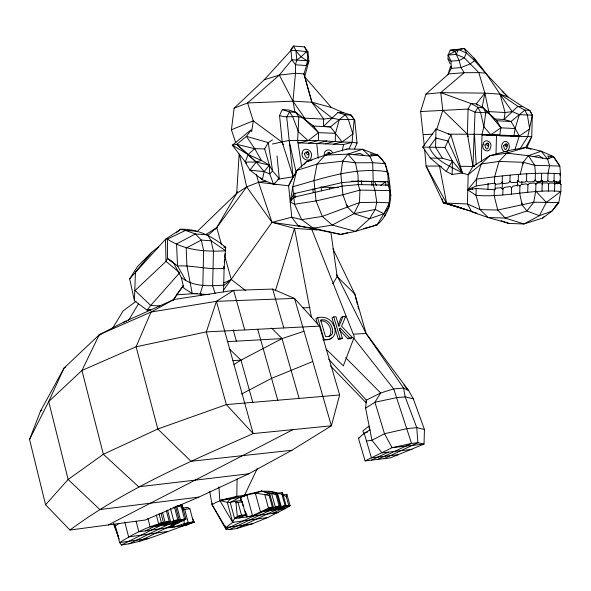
<?xml version="1.0" encoding="UTF-8"?>
<svg xmlns="http://www.w3.org/2000/svg" width="591" height="591" viewBox="0 0 591 591"><rect width="100%" height="100%" fill="white"/><g stroke="black" fill="none" stroke-linecap="round" stroke-linejoin="round"><path stroke-width="0.89" d="M324.341 155.234C323.114 149.966 330.568 147.676 332.556 152.685M326.594 155.3C325.744 152.677 330.28 151.296 330.598 154.052M436.003 128.986L422.75 147.093L430.307 158.063L446.198 171.434L452.115 174.463L462.421 173.03L450.896 134.874L436.003 128.986L435.567 147.292L442.363 158.255L452.447 161.084L462.421 173.03L468.161 174.773L481.2 163.958L489.806 155.699L510.905 150.092L526.005 147.418L541.171 151.178L553.494 156.6L559.84 166.064L560.467 173.769L560.061 182.634L559.529 182.094L560.275 180.58L559.359 181.925L554.853 181.829L554.018 180.447L554.21 173.614M237.109 478.887L236.777 496.979L237.021 496.337C250.606 495.014 262.847 487.922 276.558 492.938L280.297 506.361L273.397 510.129L281.272 506.576L285.084 505.608L286.199 505.911L282.461 492.532L277.526 493.167L268.211 491.446L269.991 491.904M450.143 63.917L448.022 59.026L448.111 55.037L450.209 50.25L464.4 48.514C484.095 66.414 496.329 90.637 512.353 111.603L519.326 114.654L532.321 115.171L531.745 136.647L526.507 148.393M481.384 161.653L482.012 134.342L483.866 126.718L485.728 112.563L483.209 107.688L476.25 103.868L471.027 103.551L440.76 92.647L425.971 94.095L420.6 111.551L424.249 145.401M223.538 291.991L224.107 268.24L225.681 247.311C212.952 236.769 197.593 228.643 180.669 229.256L165.517 239.252L129.665 278.834L134.416 300.745L147.093 310.194L150.779 310.098M197.032 231.65L236.695 193.338L246.683 186.904L258.526 182.279L288.622 185.773L296.763 170.43L306.618 161.55L325.176 155.108L347.116 149.006L362.446 149.272L377.848 155.108C389.639 164.859 389.27 181.43 390.777 195.325C390.348 206.68 385.864 217.591 376.992 224.935L355.523 231.384L340.756 234.442L298.027 225.703L291.762 217.215L288.622 185.773L293.129 176.798L282.217 142.283L279.543 115.496L282.291 109.631L288.504 109.948L295.744 112.26L313.57 126.127L318.519 132.643L318.327 140.562L308.266 143.236M354.556 148.925L357.067 142.992L354.755 120.357L354.172 119.5L339.337 119.604L335.459 133.352L335.267 141.205L325.183 143.857M472.342 189.445L472.386 187.628M554.543 191.373L554.735 184.54L555.658 183.188L560.157 183.276L560.999 184.658L560.8 191.469L558.798 202.499L551.957 211.113L542.671 218.079L523.929 223.974L508.954 223.442L488.203 217.554L471.773 211.866L467.429 203.976L468.161 174.773L472.926 166.448L475.038 112.172L477.986 107.385L483.209 107.688L496.772 120.741L500.895 127.841L499.705 135.036L486.622 135.184M502.778 194.941L502.941 188.972L500.961 187.716L495.731 188.219L494.312 189.726L476.198 188.492L476.021 195.333L480.032 209.598L488.203 217.554L505.12 218.042L523.929 223.974L539.376 215.7L551.957 211.113L558.798 202.499L533.739 202.262L497.748 210.041L480.032 209.598L467.429 203.976L443.464 203.009L426.089 166.086L424.567 148.998M560.312 192.755L560.8 191.469C532.358 188.758 504.492 197.852 476.021 195.333L467.784 189.888L476.257 185.958L476.435 179.117L481.2 163.958L499.018 161.439L523.19 162.296L534.752 165.332L559.84 166.064L553.494 156.6L551.026 156.009M487.937 189.696L488.1 183.373M494.312 189.726L494.157 195.687L497.748 210.041L505.12 218.042L526.891 210.994L533.739 202.262L535.734 191.078L535.926 184.178L536.864 182.811L541.349 182.907L542.198 184.296L542.013 191.174M502.21 181.947L500.887 183.638L495.827 184.326L494.49 183.121L494.652 176.709L499.018 161.439L506.842 153.113L526.005 147.418L531.036 149.331M495.081 189.807L495.243 183.513M495.997 154.524L496.499 135.472L506.864 135.354M502.365 175.97L502.195 182.39L503.532 183.594L508.607 182.9L509.93 181.208L510.092 175.231M502.195 189.024L502.38 181.851M511.414 194.195L511.592 187.761L512.995 186.121L518.595 185.064L519.925 186.113L519.725 193.471L522.038 204.708L526.891 210.994L539.376 215.7L546.357 202.381L560.8 191.469M517.398 186.025L517.546 180.521M509.93 181.208L511.281 182.538L516.999 182.316L518.226 180.876L518.396 174.434M521.764 184.296L521.846 181.54M522.038 204.708L522.089 202.986M523.146 164.017L523.19 162.296L528.398 155.743L541.171 151.178L547.569 159.016L549.593 165.709L548.012 173.459L547.82 180.314L546.897 181.666L542.331 181.57L541.474 180.181L541.666 173.296M518.226 180.876L519.674 182.213L525.273 182.05L526.522 180.683L526.714 173.784M527.726 192.274L527.933 184.917L529.322 183.424L534.338 183.018L535.926 184.178M541.474 180.181L540.543 181.533L536.059 181.444L535.202 180.041L535.387 173.141L534.752 165.332L528.398 155.743L506.842 153.113L489.806 155.699L472.926 166.448L460.278 166.293M542.523 184.651L542.619 181.348M548.352 191.277L548.544 184.422L549.467 183.062L553.893 183.151L554.735 184.54M336.656 274.837L366.102 333.479L408.647 390.592L413.301 398.785L424.449 429.487L424.028 444.07L390.385 457.892L365.083 460.891L358.449 438.249L364.211 433.292L369.922 429.938M554.587 184.281L554.69 180.735M556.264 183.454L556.323 181.371M349.022 148.917L352.088 142.328L354.172 119.5L351.076 115.082L345.181 114.787L330.502 126.888L323.425 126.489L323.676 119.079L311.915 102.243L303.937 73.882C306.773 65.269 310.29 55.089 304.424 46.896L293.594 46.002L290.816 49.592M452.115 174.463L452.447 161.084L444.949 147.432L450.896 134.874M215.456 228.953L216.734 227.631L236.695 193.338L239.133 154.192M134.416 300.745L135.45 271.963L151.813 252.194L158.307 247.031M559.95 175.438L560.467 173.769C532.336 171.878 504.278 175.461 476.435 179.117L467.784 189.888L476.198 188.492M236.297 528.62L285.084 505.608L281.9 494.209L277.526 493.167L281.272 506.576L286.199 505.911L279.802 509.25L285.682 506.317L290.1 505.719L288.814 505.667L286.192 496.314L282.505 494.955L286.923 494.386L290.1 505.719L285.675 508.452L267.804 517.494L252.261 523.833L236.297 528.62L229.426 529.602L225.858 529.159L212.11 504.795L212.25 503.104M245.457 495.369L255.29 493.086L261.399 490.929L269.762 493.928L273.5 507.396L272.355 507.093L225.858 529.159L225.666 527.593L212.11 504.795C222.194 497.378 235.632 500.082 246.853 495.051L252.512 515.67L246.188 516.985L246.942 515.093L245.745 514.805L242.236 501.981L240.367 500.607L240.7 496.905L247.828 494.608M223.959 266.245L223.716 268.949L224.107 268.24C208.46 270.146 193.139 265.108 177.544 265.98L167.489 258.385L167.423 239.082L185.508 230.416L196.072 231.17M224.292 262.633L224.536 259.929M224.861 256.324L225.112 253.62M225.437 250.015L225.681 247.311L224.011 246.595M412.016 449.382L381.985 452.846L371.968 440.273L365.607 408.137L366.368 400.129L328.64 359.136M235.743 142.823L231.421 129.754L234.132 108.205L264.251 79.785L290.949 50.442L293.594 46.002C296.623 52.776 301.587 58.901 308.908 61.124L304.661 76.815L331.374 107.496L343.799 112.829L351.076 115.082L354.755 120.357M239.392 154.17L246.683 186.904L272.015 222.356L313.319 228.215L332.253 225.045L355.523 231.384L369.567 218.729L375.27 209.443L376.755 202.24L375.004 190.332L373.305 184.872L372.692 162.695L369.781 156.054L362.446 149.272L347.922 154.155L342.647 161.18L340.83 174.035L342.935 194.742L347.301 206.872L353.987 213.661L369.567 218.729L383.891 213.75L389.004 207.138L389.861 190.546L388.161 185.123L387.984 176.088L385.384 163.641L384.379 162.37M251.67 131.741L253.28 120.83L247.599 102.945L279.314 75.087L291.888 59.831L290.949 50.442L295.884 50.427L307.97 51.809L308.908 61.124L306.308 65.564L295.478 64.766L291.888 59.831L307.778 60.74M519.326 114.654L515.145 128.535L513.963 135.671L499.964 135.827M560.209 181.393L559.78 183.018L559.766 181.74L559.271 183.158L558.185 183.461L557.956 182.191L557.608 183.86M482.02 108.087L484.879 93.134L478.828 72.619L464.312 57.807L456.259 54.409L448.111 55.037L451.022 61.117L451.273 68.364L447.771 75.005L450.564 66.406M384.726 216.52L385.236 213.883M272.451 139.897L268.233 142.594L264.635 148.91L269.348 165.125L264.14 171.626L262.382 179.73L273.537 184.244L275.805 184.281M342.174 150.971L343.607 144.529L352.088 142.328L357.067 142.992M520.243 174.256L523.19 162.296M557.431 203.304L556.995 204.988L554.934 206.591M339.64 394.973L331.388 425.801L291.91 450.268L248.737 473.812L198.908 497.09L145.386 520.006L69.952 530.038L45.573 504.758L29.55 439.453L40.476 411.129L64.035 368.06L99.251 334.765L124.605 321.674L173.953 299.511L233.622 290.358L272.658 289.088L294.525 298.411L319.539 326.121L339.64 394.973L226.338 404.599L157.812 428.992L103.351 454.287L68.135 479.464L45.573 504.758M295.884 50.427L296.837 59.913L295.478 64.766L295.478 73.291L292.981 101.179L295.094 112.741M275.406 290.787L294.495 228.348L316.998 229.958M200.076 294.03L202.831 285.298L203.636 250.591L201.317 240.079L195.407 233.977L185.508 230.416L180.669 229.256L176.34 232.699M436.623 129.843L442.792 110.295L440.76 92.647L464.142 72.708L478.828 72.619L485.61 73.136L507.979 97.005L522.843 106.676L529.802 110.414L532.321 115.171L527.837 136.381L520.095 148.851M514.99 149.405L519.134 136.469L531.745 136.647L525.495 147.728M244.733 329.941L233.622 290.358L216.424 301.321L206.34 331.898L226.338 404.599L253.17 433.58L331.388 425.801L294.525 298.411L216.424 301.321L151.037 312.041L99.251 334.765L81.942 370.461L48.698 401.548L29.55 439.453M281.9 494.209L282.461 492.532M236.695 193.338L237.272 191.632M251.197 516.298L268.506 508.075L273.5 507.396L266.955 511.008L275.332 507.034L280.297 506.361L279.166 506.059L275.982 494.623L276.558 492.938L271.594 493.574L261.399 490.929M269.171 495.62L264.768 494.571L268.506 508.075L272.355 507.093L269.171 495.62L269.762 493.928L264.768 494.571L255.29 493.086L260.468 511.887L285.675 508.452M286.192 496.314L286.923 494.386M200.689 295.648L201.346 293.971M260.476 177.773L262.382 179.73L249.912 170.112L245.191 162.067L248.168 154.51L254.714 148.681L264.635 148.91M352.495 337.624L349.562 337.786L340.401 328.153L339.818 329.623L342.344 338.2L340.601 339.168L338.325 339.3L332.016 317.862L333.752 316.872L336.028 316.761L338.931 326.609L343.016 316.436L345.765 316.303L341.546 326.18L352.495 337.624L350.751 338.584L347.818 338.754L339.271 329.771M338.215 325.043L341.28 317.419L343.016 316.436M505.349 144.78C506.088 142.726 508.053 145.482 506.524 146.332A1.463 0.968 -89.1 0 1 505.852 146.354L505.364 145.711A1.123 0.739 -89.1 0 1 505.349 144.78M425.971 94.095L448.613 73.905L464.142 72.708L460.958 67.566L459.163 60.518L456.259 54.409L458.357 49.6L464.4 48.514L466.41 52.991L474.588 60.681L485.61 73.136M177.669 505.77L182.183 505.187L185.899 519.23L184.525 518.942L181.356 506.975L182.183 505.187L180.484 504.899M175.697 506.805L179.184 520.021L177.788 519.733L174.618 507.721L175.187 506.524M244.571 495.199L257.218 468.663M388.383 185.966L389.558 183.528L387.807 181.733L357.873 181.164L341.709 182.663L293.483 193.796L290.247 202.026L294.532 204.25L316.03 200.925L342.935 194.742L359.926 190.11L389.861 190.546L390.777 195.325M225.193 525.857L225.666 527.593L232.721 522.385C234.102 516.431 240.448 514.953 245.745 514.805L239.141 517.96M376.105 155.056L377.848 155.108L385.384 163.641L372.692 162.695L355.442 162.806L342.647 161.18L317.042 164.047L313.976 180.469L316.03 200.925L322.324 216.417L332.253 225.045L353.987 213.661L359.505 202.595L359.926 190.11L358.227 184.606L358.05 175.438L355.442 162.806L347.922 154.155L325.176 155.108L317.042 164.047L296.763 170.43L292.781 186.756L290.247 202.026L293.823 197.209L342.063 186.106L358.227 184.606L388.161 185.123L389.905 186.889M363.591 228.673L376.992 224.935L383.891 213.75L389.425 202.846L376.755 202.24L359.505 202.595L322.324 216.417L301.698 219.66L291.762 217.215L272.015 222.356L223.184 290.602M452.447 161.084L446.198 171.434M128.557 320.388L138.464 303.87M112.748 328.057L123.12 310.918L136.019 301.329M332.814 283.665L337.18 276.603L330.894 232.248M129.665 278.834L137.644 266.342L151.813 252.194M173.362 299.748L177.906 293.04L176.827 293.956M554.018 180.447L553.095 181.792L548.67 181.703L547.82 180.314M542.198 184.296L543.129 182.937L547.694 183.033L548.544 184.422M172.971 300.464L183.35 285.475M535.202 180.041L534.101 181.57L527.829 181.976L526.522 180.683M178.445 292.301L183.306 285.675M246.683 186.904L216.734 227.631L207.781 235.55M251.16 130.064L246.432 136.366L236.695 144.315L232.293 145.201L246.462 163.375M279.299 178.637L272.621 171.065L269.348 165.125L261.436 160.457L256.213 162.03L249.912 170.112L264.14 171.626L269.732 173.88L273.537 184.244L279.299 178.637L277.039 155.935M277.652 179.25L293.129 176.798L295.478 174.146M303.685 164.867L306.618 161.55L311.841 160.353M179.103 273.411L150.698 305.444L147.093 310.194L150.683 309.684M502.941 188.972L504.345 187.391L510.122 186.542L511.592 187.761M519.925 186.113L521.328 184.54L526.285 183.853L527.933 184.917M542.671 218.079L543.912 216.786M323.425 126.489L337.912 112.519L343.799 112.829M306.825 51.314L300.952 56.943L296.837 59.913M329.128 336.575C333.878 331.115 328.197 319.975 320.691 320.883M123.253 322.885L124.605 321.674L126.437 321.593M331.824 337.926L329.564 339.456L323.802 340.143M250.99 129.931L232.293 145.201L248.168 154.51L261.436 160.457L254.714 148.681L246.432 136.366L268.233 142.594L272.621 171.065L269.732 173.88L269.348 165.125L256.213 162.03L245.191 162.067M223.405 285.771L231.31 279.506L224.972 256.937M380.84 185.478L385.576 181.821L385.953 185.471M299.63 142.919L308.074 140.665L318.519 132.643L335.459 133.352L342.086 141.951L352.088 142.328M333.612 144.167L342.086 141.951L352.893 134.002L348.284 119.212L345.181 114.787L337.912 112.519M69.952 530.038C125.78 488.764 190.051 461.512 253.17 433.58L216.424 301.321M440.76 92.647L484.879 93.134L500.052 94.139L517.871 106.373L524.83 110.118L527.349 114.89L529.699 128.949L519.408 136.004L515.145 128.535L500.895 127.841L490.781 134.733L482.079 134.829L519.134 136.469M192.496 518.174L194.35 522.296C169.986 529.595 146.849 541.644 121.428 544.998L119.626 542.59L115.385 525.931L119.101 523.5M206.008 234.457L216.734 227.631L221.573 244.859M40.476 411.129L42.013 410.154M365.607 408.137L374.93 402.242L396.465 397.684L405.167 396.908L413.301 398.785M233.977 364.477L240.995 360.141L282.025 338.599L303.833 331.344M322.782 339.914L323.942 339.264C333.427 341.347 338.015 332.659 333.339 324.821C330.923 318.497 323.846 316.229 317.626 317.626L315.897 318.623L317.411 323.809M344.612 316.961L345.765 316.303M339.241 328.803L340.401 328.153M338.325 339.3L340.069 338.333L342.344 338.2M448.111 55.037L458.357 49.6L466.41 52.991L464.312 57.807L459.163 60.518L451.022 61.117L448.022 59.026M347.818 338.754L349.562 337.786M65.601 367.196L64.035 368.06L48.698 401.548L68.135 479.464L99.827 509.56L198.908 497.09M173.953 299.511L151.037 312.041L136.093 346.769L157.812 428.992L190.996 461.29L291.91 450.268M506.332 151.71C510.927 149.988 510.063 140.636 504.618 141.441C500.407 143.17 500.614 151.03 505.335 151.857M244.031 496.477L240.7 496.905L230.195 502.416L227.299 502.394L219.808 500.437L218.958 486.844M241.586 394.027L271.579 378.358L312.787 361.515M108.293 524.941L293.003 429.613M145.46 530.866L161.432 522.895L163.53 522.85L161.055 513.387M121.428 544.998L169.137 521.255L170.555 521.543L167.541 510.063M129.008 543.919L177.788 519.733L173.732 520.752L163.87 525.059L170.555 521.543L165.066 522.289L156.748 526.034L163.53 522.85C147.846 526.071 133.167 534.146 119.626 542.59L148.858 538.453M138.804 541.533L184.525 518.942L180.484 519.962L170.947 524.099L179.184 520.021L173.732 520.752L170.481 508.393M168.849 527.645L185.899 519.23L180.484 519.962L176.768 505.881M181.696 525.872L188.226 522.673L193.338 521.853L194.35 522.296L184.252 523.678L174.219 526.906L170.149 527.002M535.357 184.052L542.641 180.521L541.001 180.484M234.59 518.588L241.512 515.271L238.01 502.416L235.809 501.198L230.195 502.416L234.59 518.588L278.317 512.56M365.083 460.891L392.077 447.69L411.543 443.42L417.867 442.711L424.028 444.07L392.077 447.69L384.505 433.72L374.93 402.242L380.678 392.985L393.702 388.885L403.579 388.051L408.647 390.592L403.934 384.955M371.466 460.138L388.383 452.108M229.426 529.602L279.166 506.059L275.332 507.034L271.594 493.574L275.982 494.623M377.812 459.384L411.543 443.42L393.702 388.885L353.581 337.926M384.12 458.638L417.867 442.711L416.766 427.618L405.167 396.908L403.579 388.051L366.102 333.479L354.851 294.111L332.91 248.715M272.458 513.365L288.814 505.667L285.682 506.317M223.9 282.912L231.31 279.506L245.819 290.735M345.521 149.73L347.116 149.006M358.449 438.249L359.912 437.613M238.808 496.381L237.021 496.337L230.084 499.284L227.299 502.394L232.721 522.385L267.804 517.494M231.421 129.754L253.28 120.83L282.217 142.283L283.318 144.81M553.494 156.6L547.569 159.016L528.398 155.743M234.132 108.205L247.599 102.945L292.981 101.179L311.915 102.243L331.374 107.496M367.595 431.999L364.211 433.292L371.436 457.87L398.533 454.693M264.251 79.785L279.314 75.087L295.478 73.291L303.937 73.882L311.915 102.243L332.142 118.082L339.337 119.604M342.086 141.951L318.327 140.562L289.036 140.436L272.414 144.019M326.83 140.887L316.761 143.547L318.231 158.137M347.781 232.669L340.756 234.442L313.319 228.215L301.698 219.66L294.532 204.25L292.781 186.756C323.38 178.246 354.822 166.795 387.068 171.708L388.686 175.099M472.926 166.448L474.558 166.041L472.926 166.448L467.437 134.179L468.065 109.062L471.027 103.551L477.986 107.385L480.513 112.268L483.866 126.718L490.781 134.733L519.408 136.004L510.705 136.1M232.721 522.385L219.808 500.437L237.021 496.337M186.076 507.802L187.665 507.447L189.844 508.703L193.338 521.853L186.475 525.214L138.841 531.782L136.122 521.21M219.808 500.437L230.52 498.25M353.987 213.661L375.27 209.443L383.891 213.75M353.403 154.628L359.926 153.387L364.329 155.581M533.208 156.563L538.933 155.559L542.789 158.196M256.383 174.397L258.526 182.279L265.81 181.127M476.257 185.958L494.49 183.121M183.04 509.907L182.878 508.068L184.732 509.494L189.844 508.703M225.666 527.593L252.261 523.833M167.113 531.538L128.609 536.901L124.76 521.868M177.987 523.138L150.129 526.936L147.927 518.44M366.486 441.012L371.968 440.273L384.505 433.72L406.874 428.652L416.766 427.618L424.449 429.487M182.878 508.068L187.665 507.447M245.117 511.067L246.942 515.093L237.316 516.408L235.809 501.198L240.367 500.607M255.29 493.086L256.908 492.887M512.353 111.603L505.061 112.519L489.089 111.618L485.795 110.827M332.142 118.082L323.676 119.079L304.72 118.163L302.031 117.602M377.848 155.108L369.781 156.054L347.922 154.155M248.737 473.812L138.678 486.792L103.351 454.287L81.942 370.461L136.093 346.769L206.34 331.898L319.539 326.121M238.01 502.416L242.236 501.981M458.357 49.6L450.209 50.25L454.811 51.328L456.259 54.409M223.701 285.143C209.391 286.11 192.991 287.063 181.267 277.378L173.591 262.988L174.914 264.059M176.65 294.82L197.202 293.431M232.98 360.658L240.995 360.141L252.852 402.626M420.6 111.551L468.065 109.062L475.038 112.172L488.661 112.94L500.895 127.841M353.462 334.188L366.102 333.479M227.21 341.664L282.025 338.599L299.179 398.607M99.251 334.765L101.091 334.669M423.289 134.608L432.708 134.201M302.71 307.874L310.031 307.564M482.012 134.342L448.141 134.127M441.263 166.581L439.497 166.049L426.089 166.086L446.626 203.393L476.937 213.218M298.027 225.703L299.792 225.696M313.319 228.215L315.106 228.207M375.152 224.942L376.992 224.935M422.75 147.093L444.949 147.432M430.307 158.063L442.363 158.255M320.13 187.184L338.384 187.473M351.527 181.178L385.576 181.821M534.124 180.344L535.889 180.381M306.618 161.55L308.406 161.602M506.842 153.113L508.652 153.18M297.894 142.859L343.607 144.529M312.447 125.994L330.502 126.888L335.459 133.352M496.772 120.741L511.03 121.48L524.83 110.118L529.802 110.414L531.966 114.669M494.239 118.961L504.027 119.478L511.03 121.48L515.145 128.535M159.755 305.946L150.698 305.444L135.073 290.513L166.005 261.407L167.489 258.385L174.53 263.904M522.843 106.676L517.871 106.373L504.027 119.478L505.061 112.519L500.052 94.139L507.979 97.005L502.106 91.317M181.267 277.378L183.823 288.098L192.238 293.572L209.628 294.599M223.849 247.186L225.681 247.311M279.543 115.496C287.123 118.532 295.301 114.89 302.91 117.838L318.519 132.643M177.529 506.066L181.356 506.975M173.089 507.359L174.618 507.721M264.14 171.626L256.213 162.03L236.695 144.315L254.714 148.681M470.214 210.898L443.464 203.009L441.994 198.672M375.854 155.344L370.505 153.734L371.82 155.817M439.497 166.049L446.626 203.393L461.32 207.929M552.024 157.199L547.798 155.861L549.061 158.41M282.291 109.631L289.531 111.943L295.744 112.26L298.832 116.789L297.635 140.266L301.72 167.327M446.626 203.393L465.102 209.391M501.146 220.731L508.954 223.442M487.11 112.246L488.661 112.94M169.728 259.9L173.451 262.419M179.708 272.732L166.005 261.407L165.517 239.252L167.423 239.082C184.532 250.495 205.712 251.965 225.696 250.798L211.105 240.759L207.574 234.834L195.407 233.977L176.554 243.943L177.544 265.98L185.722 280.223M236.695 144.315L256.213 162.03M308.074 140.665L298.425 131.719L292.611 116.486L289.531 111.943L286.701 117.048L293.129 176.798M229.862 349.436L240.995 360.141M326.158 349.237L343.349 365.859L354.327 336.796L311.686 229.131M442.792 110.295L467.437 134.179L468.168 136.802M337.18 276.603L354.851 294.111L357.474 304.675M345.72 357.695L380.678 392.985L366.368 400.129L366.221 402.885L330.48 365.888M271.69 328.153L282.025 338.599M535.734 191.078L546.357 202.381M477.454 105.191L476.25 103.868L484.879 93.134L489.341 114.285M304.424 46.896L307.97 51.809M330.761 154.007L329.224 152.626L328.507 153.446A1.212 0.864 76.2 0 0 328.655 154.443M560.999 184.658L560.275 183.528L560.497 184.03M476.893 62.351L474.048 57.888L474.588 60.681L470.222 63.917L460.958 67.566L451.273 68.364L450.955 66.251M279.314 75.087L292.981 101.179L304.72 118.163L305.119 119.84M114.669 524.313L115.385 525.931M374.576 181.378L376.378 185.574M113.487 523.877L119.205 539.081M113.908 523.789L118.422 536.51M258.526 182.279L272.015 222.356L294.495 228.348L311.427 317.241M215.131 293.306L212.634 285.889L213.447 251.256L211.105 240.759L201.317 240.079L186.165 248.109L186.948 265.839L192.238 293.572M369.9 430.233L368.732 426.259L362.896 430.957L363.827 434.134M333.752 316.872L340.069 338.333M317.626 317.626L323.942 339.264M272.658 289.088L283.791 327.946M257.676 329.172L277.844 400.521M233.201 329.83L236.363 341.155M240.7 496.905L243.322 506.509M235.809 501.198L236.282 502.941M184.732 509.494L188.226 522.673L184.252 523.678L183.927 520.006M173.54 524.306L174.219 526.906M166.426 510.934L169.137 521.255L165.066 522.289L162.518 512.545M159.053 513.786L161.432 522.895L158.565 523.523L156.312 514.901M357.917 306.434L358.574 309.078M289.036 140.436L296.121 172.365M560.046 173.532L560.357 175.231M209.731 491.527L212.11 504.795M371.517 180.964L371.968 185.367M361.389 180.772L361.751 184.311M342.647 161.18L342.824 162.902M347.124 205.143L347.301 206.872M329.586 187.34L329.771 189.15M321.172 187.207L321.534 190.849M312.861 188.898L313.23 192.563M294.754 193.028L295.204 197.505M474.484 134.098L476.154 164.734M302.178 153.069C300.479 159.06 310.534 163.803 311.435 156.297C313.119 150.313 303.087 145.571 302.178 153.069M304.38 153.837C309.115 166.765 311.723 144.972 304.38 153.837M488.646 144.647L487.989 145.859A1.478 0.99 -89.2 0 1 487.302 145.755L486.866 145.024A1.13 0.754 -89.1 0 1 486.947 144.086L487.959 143.48L488.646 144.647M483.12 144.337C480.801 149.892 489.481 154.303 490.596 147.381C492.916 141.825 484.243 137.422 483.12 144.337M484.901 145.061C487.309 157.043 492.185 136.92 484.901 145.061M503.613 145.814C505.881 157.272 510.521 138.028 503.613 145.814M308.761 153.719L308.14 154.679A1.603 1.152 75.9 0 1 307.313 154.576L306.699 153.786A1.226 0.879 75.9 0 1 306.663 152.788L307.778 152.131L308.761 153.719M332.667 332.053C332.674 335.828 328.589 336.877 325.53 336.656L320.654 319.975C327.783 318.261 332.992 325.538 332.667 332.053M435.929 138.028L429.288 147.1C435.131 161.158 450.194 166.005 462.421 173.03L448.096 141.05L435.929 138.028M446.131 203.038L443.464 203.009L446.146 203.082"/></g></svg>
